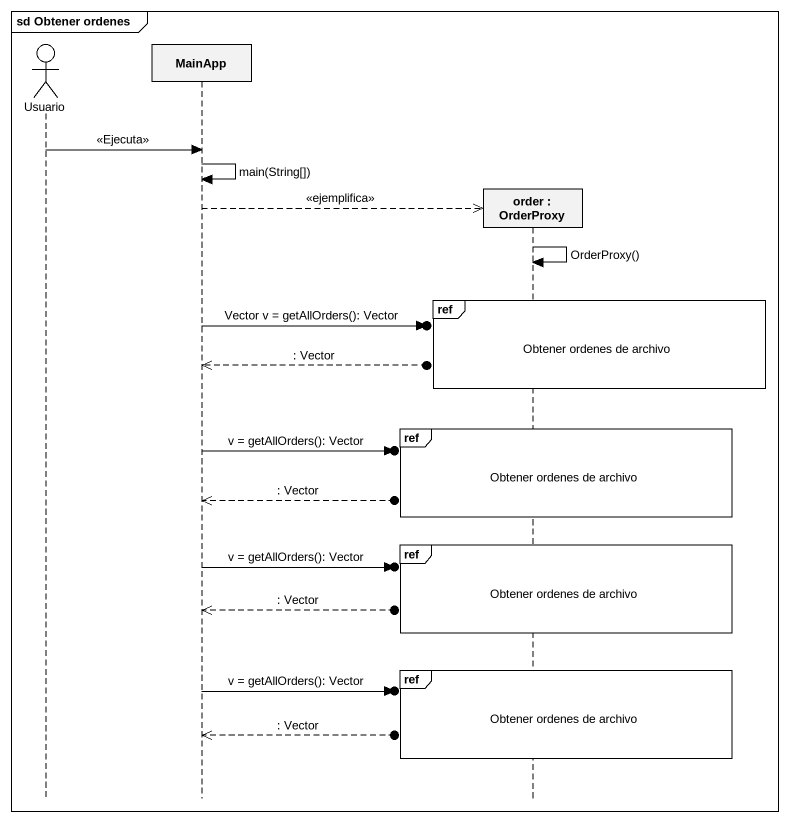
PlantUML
@startuml
mainframe sd Obtener ordenes
hide footbox
actor Usuario
participant MainApp
participant "order : OrderProxy" as order

Usuario -> MainApp : <<Ejecuta>>
MainApp -> MainApp : main(String[])
MainApp -->> order ** : <<ejemplifica>>
order -> order : OrderProxy()
ref over order : Obtener ordenes de archivo
MainApp ->o] : Vector v = getAllOrders(): Vector
MainApp <<--o] : : Vector
ref over order : Obtener ordenes de archivo
MainApp ->o] : v = getAllOrders(): Vector
MainApp <<--o] : : Vector
ref over order : Obtener ordenes de archivo
MainApp ->o] : v = getAllOrders(): Vector
MainApp <<--o] : : Vector
ref over order : Obtener ordenes de archivo
MainApp ->o] : v = getAllOrders(): Vector
MainApp <<--o] : : Vector
@enduml
